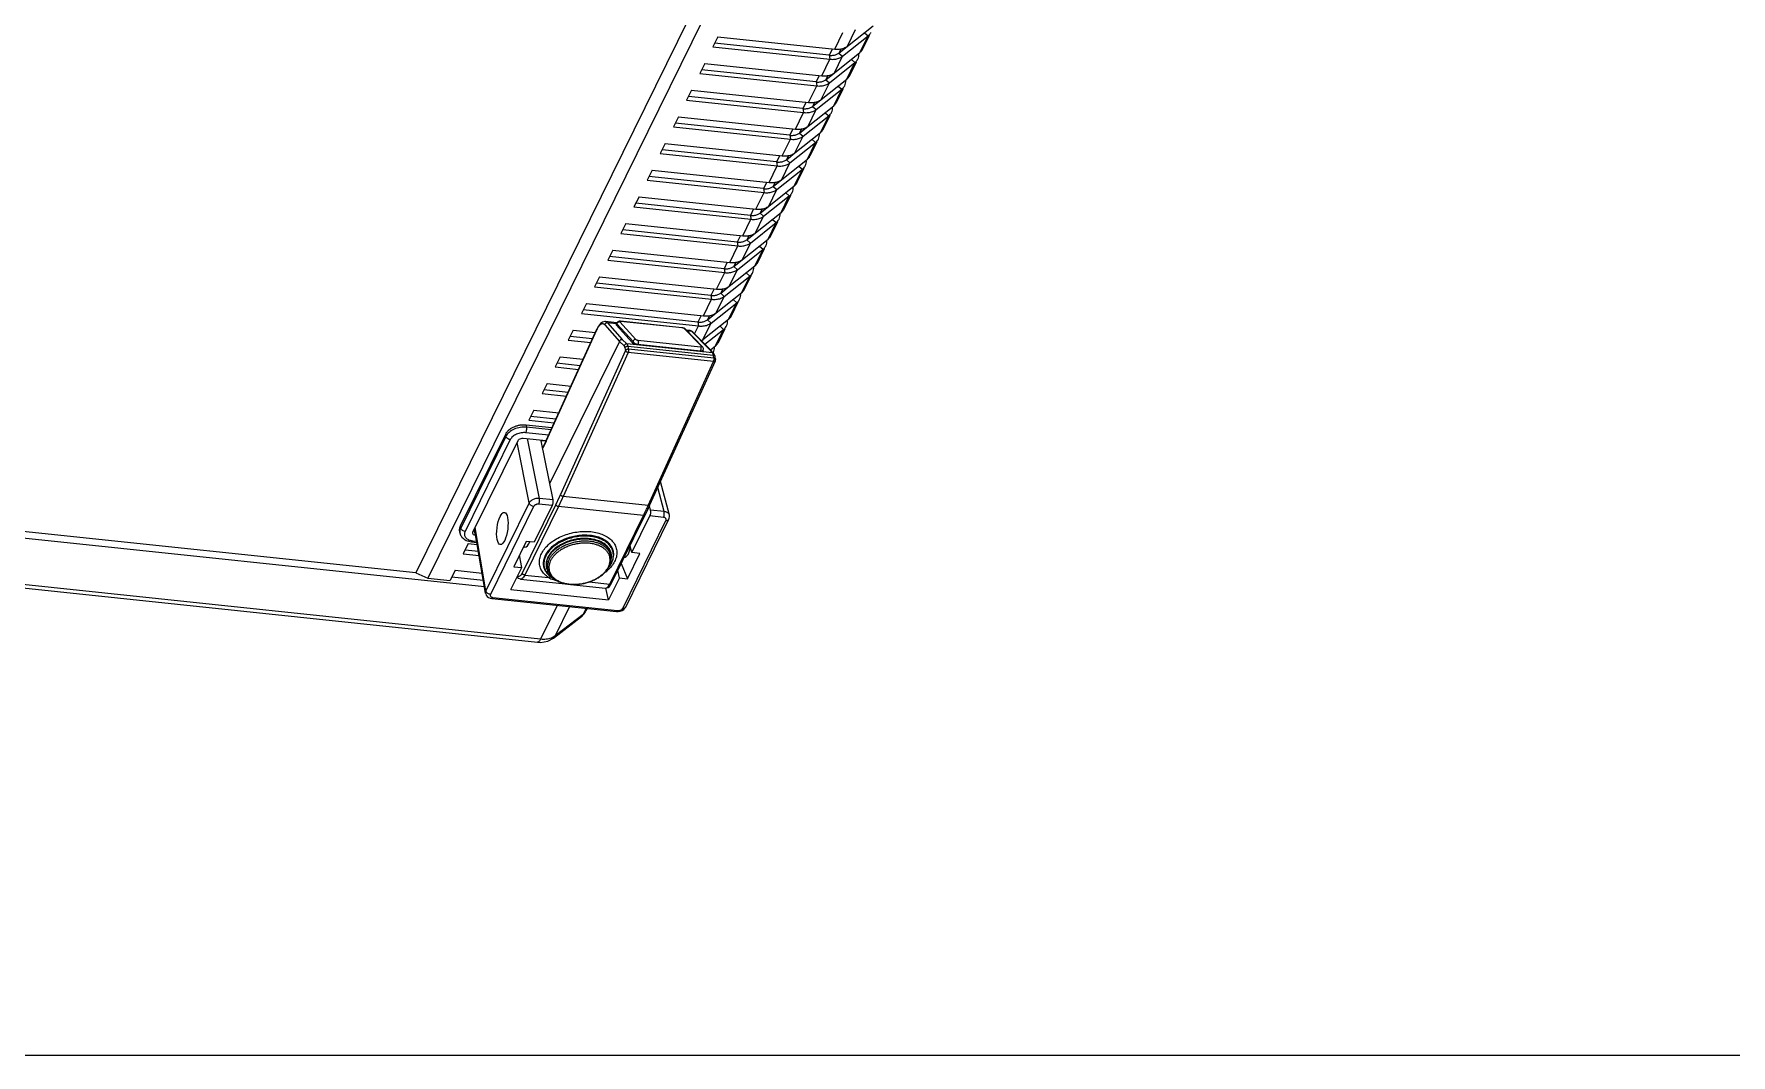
# Model space of a CAD drawing. Header units: millimetres. Extents: x 10368 to 13229, y -13270 to -11269.
# Drawn here: x 12351.3 to 12560.3, y -13205 to -13079.3 of the extents above; entities that cross this region are included whole.
import ezdxf

# ---------------------------------------------------------------- set-up
doc = ezdxf.new("R2010")
doc.units = ezdxf.units.MM

# ---------------------------------------------------------------- blocks, each defined once
blk = doc.blocks.new('u59')
at = {"color": 7, "linetype": 'Continuous'}
for p, q in [((145.248, 886.545), (148.695, 889.203)), ((148.92, 889.479), (145.474, 886.821)), ((146.917, 885.593), (148.695, 889.203)), ((148.433, 885.433), (150.489, 889.609)), ((148.695, 889.203), (148.92, 889.478)), ((149.618, 889.85), (148.92, 889.478)), ((150.514, 889.998), (149.618, 889.85)), ((150.489, 889.609), (404.534, 862.768)), ((150.889, 889.98), (150.514, 889.998)), ((150.888, 889.98), (150.889, 889.98)), ((404.933, 863.138), (150.888, 889.98)), ((156.372, 884.457), (141.011, 886.08)), ((156.505, 884.58), (141.145, 886.203)), ((144.763, 885.821), (144.925, 886.152)), ((145.248, 886.545), (144.886, 885.808)), ((145.142, 886.493), (144.924, 886.149)), ((145.475, 886.821), (145.142, 886.493)), ((145.248, 886.545), (145.474, 886.821)), ((145.474, 886.821), (145.475, 886.821)), ((140.016, 885.648), (134.688, 874.828)), ((140.384, 885.801), (135.056, 874.981)), ((140.785, 882.058), (142.116, 884.761)), ((154.142, 883.49), (142.116, 884.761)), ((142.116, 884.761), (142.461, 883.298)), ((151.349, 873.259), (156.676, 884.08)), ((157.274, 883.934), (158.611, 875.997)), ((87.888, 726.72), (164.379, 882.069)), ((141.762, 882.714), (137.613, 874.287)), ((141.983, 882.806), (137.834, 874.378)), ((139.805, 882.161), (138.265, 879.033)), ((140.785, 882.058), (139.805, 882.161)), ((140.562, 880.277), (139.805, 882.161)), ((140.785, 882.058), (140.997, 881.16)), ((141.875, 882.914), (141.762, 882.714)), ((144.507, 882.539), (141.983, 882.806)), ((146.79, 882.848), (142.504, 883.301)), ((152.976, 882.194), (147.073, 882.818)), ((148.282, 873.275), (152.432, 881.702)), ((149.289, 881.873), (149.227, 881.919)), ((152.432, 881.702), (149.511, 882.01)), ((151.897, 872.826), (157.225, 883.647)), ((154.142, 883.49), (152.811, 880.787)), ((157.225, 883.647), (158.538, 875.849)), ((382.122, 859.38), (157.411, 883.122)), ((161.408, 881.909), (157.547, 882.317)), ((161.015, 881.109), (161.631, 882.36)), ((164.379, 882.069), (161.631, 882.36)), ((165.857, 881.439), (164.379, 882.069)), ((89.589, 726.54), (165.857, 881.439)), ((141.782, 880.253), (141.728, 880.15)), ((141.819, 880.321), (141.766, 880.219)), ((141.782, 880.253), (141.819, 880.321)), ((148.609, 873.027), (152.758, 881.454)), ((149.725, 880.528), (149.603, 881.037)), ((152.251, 877.556), (153.791, 880.683)), ((153.791, 880.683), (152.811, 880.787)), ((152.811, 880.787), (153.08, 879.239)), ((161.015, 881.109), (157.691, 881.46)), ((165.857, 881.439), (381.752, 858.628)), ((139.245, 878.93), (137.027, 874.427)), ((138.265, 879.033), (139.245, 878.93)), ((139.245, 878.93), (139.47, 878.059)), ((141.935, 878.868), (141.84, 879.362)), ((149.054, 873.156), (151.271, 877.659)), ((151.271, 877.659), (152.251, 877.556)), ((152.442, 878.27), (152.595, 878.254)), ((160.014, 879.076), (158.058, 879.282)), ((158.139, 878.799), (159.791, 878.625)), ((159.397, 877.824), (158.284, 877.942)), ((158.986, 877.607), (158.328, 877.677)), ((158.853, 877.484), (158.352, 877.537)), ((159.397, 877.824), (160.014, 879.076)), ((158.826, 876.433), (153.263, 865.135)), ((154.219, 865.034), (159.782, 876.332)), ((154.761, 864.631), (160.324, 875.928)), ((154.83, 864.385), (160.392, 875.683)), ((158.473, 876.815), (158.521, 876.81)), ((158.521, 876.81), (158.663, 876.102)), ((158.849, 876.581), (158.826, 876.433)), ((160.392, 875.683), (160.324, 875.928)), ((160.47, 876.371), (160.401, 876.61)), ((134.633, 874.315), (135.727, 870.186)), ((135.282, 873.891), (136.961, 873.714)), ((135.282, 873.891), (136.065, 870.932)), ((135.36, 874.603), (137.027, 874.427)), ((136.961, 873.714), (137.097, 873.2)), ((137.834, 874.378), (148.282, 873.275)), ((137.028, 873.05), (128.972, 855.323)), ((137.248, 873.14), (129.192, 855.412)), ((137.248, 873.14), (147.699, 872.035)), ((139.708, 854.301), (147.699, 872.035)), ((140.04, 854.064), (148.03, 871.798)), ((148.962, 872.446), (150.642, 872.268)), ((148.962, 872.446), (150.414, 865.177)), ((149.054, 873.156), (150.721, 872.98)), ((150.642, 872.268), (152.111, 864.911)), ((151.897, 872.826), (153.384, 865.381)), ((140.779, 852.944), (149.372, 870.396)), ((149.798, 865.146), (143.565, 851.429)), ((149.807, 865.237), (143.573, 851.518)), ((149.796, 865.142), (150.241, 866.044)), ((152.635, 864.856), (149.799, 865.156)), ((149.807, 865.237), (150.23, 866.096)), ((149.843, 865.237), (150.414, 865.177)), ((151.928, 862.655), (148.816, 862.984)), ((149.087, 863.581), (152.266, 863.245)), ((149.196, 863.82), (152.219, 863.5)), ((149.495, 864.479), (152.304, 864.183)), ((152.266, 863.245), (152.219, 863.5)), ((154.83, 864.385), (154.761, 864.631)), ((151.312, 861.404), (148.245, 861.728)), ((148.61, 862.531), (151.706, 862.204)), ((151.312, 861.404), (151.928, 862.655)), ((147.112, 859.234), (150.089, 858.92)), ((150.311, 859.371), (147.318, 859.687)), ((149.695, 858.12), (150.311, 859.371)), ((149.695, 858.12), (146.747, 858.431)), ((128.949, 855.15), (129.004, 854.814)), ((129.146, 855.009), (139.663, 853.898)), ((129.146, 855.009), (129.201, 854.673)), ((129.192, 855.412), (139.708, 854.301)), ((129.201, 854.673), (139.739, 853.56)), ((148.078, 854.836), (145.249, 855.135)), ((145.614, 855.938), (148.472, 855.636)), ((148.694, 856.087), (145.82, 856.391)), ((148.078, 854.836), (148.694, 856.087)), ((130.499, 852.711), (127.341, 850.206)), ((128.605, 853.058), (127.772, 851.366)), ((128.958, 853.491), (127.957, 851.458)), ((130.258, 853.283), (127.957, 851.458)), ((129.576, 853.981), (128.958, 853.491)), ((129.645, 853.894), (129.156, 854.446)), ((129.322, 854.362), (139.877, 853.246)), ((129.322, 854.362), (129.809, 853.811)), ((130.499, 852.711), (129.498, 850.678)), ((129.645, 853.894), (129.655, 853.883)), ((129.655, 853.883), (131.738, 851.809)), ((129.809, 853.811), (131.889, 851.739)), ((130.541, 854.156), (130.465, 854.02)), ((130.481, 854.004), (130.465, 854.02)), ((130.48, 854.004), (130.563, 854.159)), ((130.676, 852.866), (130.492, 852.72)), ((130.541, 853.62), (132.646, 851.444)), ((130.696, 853.545), (132.801, 851.37)), ((138.562, 853.333), (130.748, 854.158)), ((138.506, 852.787), (130.811, 853.6)), ((130.824, 854.111), (130.844, 854.148)), ((138.519, 853.298), (130.824, 854.111)), ((138.519, 853.298), (138.537, 853.335)), ((140.755, 850.53), (138.761, 852.693)), ((139.102, 852.95), (139.179, 853.111)), ((141.096, 850.786), (139.102, 852.95)), ((141.194, 850.903), (139.197, 853.097)), ((139.739, 853.56), (139.663, 853.898)), ((140.438, 852.688), (139.877, 853.246)), ((140.116, 853.725), (140.04, 854.064)), ((140.779, 852.944), (140.216, 853.505)), ((142.246, 850.645), (140.438, 852.688)), ((142.586, 850.892), (140.777, 852.938)), ((144.116, 852.641), (146.855, 852.352)), ((147.077, 852.803), (144.321, 853.094)), ((146.461, 851.552), (147.077, 852.803)), ((129.498, 850.678), (126.34, 848.174)), ((128.397, 851.058), (127.957, 851.458)), ((129.937, 850.279), (129.498, 850.678)), ((130.743, 849.757), (131.137, 850.557)), ((131.535, 852.01), (131.058, 851.04)), ((145.46, 849.519), (131.058, 851.04)), ((131.137, 850.557), (131.058, 851.04)), ((131.137, 850.557), (145.238, 849.068)), ((131.738, 851.809), (131.914, 851.672)), ((131.889, 851.739), (132.414, 851.683)), ((132.187, 851.582), (132.55, 851.543)), ((133.019, 851.272), (133.087, 851.262)), ((133.058, 851.277), (140.635, 850.477)), ((133.058, 851.277), (133.087, 851.262)), ((133.087, 851.262), (140.664, 850.461)), ((140.635, 850.477), (140.664, 850.461)), ((141.088, 850.641), (142.514, 850.491)), ((141.096, 850.786), (141.164, 850.936)), ((141.098, 850.658), (141.202, 850.888)), ((141.145, 850.761), (142.246, 850.645)), ((146.461, 851.552), (143.751, 851.838)), ((128.881, 849.427), (125.724, 846.922)), ((126.988, 849.774), (126.155, 848.082)), ((127.341, 850.206), (126.34, 848.174)), ((128.881, 849.427), (127.881, 847.394)), ((129.937, 850.279), (128.874, 849.435)), ((130.442, 849.789), (129.441, 847.756)), ((129.678, 849.752), (129.937, 850.279)), ((144.844, 848.267), (130.442, 849.789)), ((144.844, 848.267), (145.46, 849.519)), ((125.371, 846.49), (124.538, 844.798)), ((127.881, 847.394), (124.723, 844.889)), ((125.724, 846.922), (124.723, 844.889)), ((126.78, 847.774), (126.34, 848.174)), ((128.32, 846.994), (127.257, 846.151)), ((128.824, 846.505), (127.824, 844.472)), ((128.32, 846.994), (127.881, 847.394)), ((128.061, 846.468), (128.32, 846.994)), ((143.227, 844.983), (128.824, 846.505)), ((129.126, 846.473), (129.52, 847.273)), ((143.843, 846.235), (129.441, 847.756)), ((129.52, 847.273), (129.441, 847.756)), ((129.52, 847.273), (143.621, 845.783)), ((143.227, 844.983), (143.843, 846.235)), ((126.264, 844.11), (123.106, 841.605)), ((127.264, 846.143), (124.107, 843.638)), ((125.163, 844.49), (124.723, 844.889)), ((127.264, 846.143), (126.264, 844.11)), ((126.703, 843.71), (126.264, 844.11)), ((142.226, 842.95), (127.824, 844.472)), ((127.903, 843.989), (127.824, 844.472)), ((125.647, 842.858), (122.49, 840.354)), ((123.754, 843.206), (122.921, 841.514)), ((124.107, 843.638), (123.106, 841.605)), ((125.647, 842.858), (124.647, 840.826)), ((126.703, 843.71), (125.64, 842.867)), ((127.207, 843.221), (126.207, 841.188)), ((126.444, 843.184), (126.703, 843.71)), ((141.61, 841.699), (127.207, 843.221)), ((127.509, 843.189), (127.903, 843.989)), ((127.903, 843.989), (142.004, 842.499)), ((141.61, 841.699), (142.226, 842.95)), ((122.137, 839.921), (121.304, 838.23)), ((124.647, 840.826), (121.489, 838.321)), ((122.49, 840.354), (121.489, 838.321)), ((123.546, 841.206), (123.106, 841.605)), ((125.086, 840.426), (124.023, 839.583)), ((125.59, 839.937), (124.589, 837.904)), ((125.086, 840.426), (124.647, 840.826)), ((124.827, 839.9), (125.086, 840.426)), ((139.993, 838.415), (125.59, 839.937)), ((125.892, 839.905), (126.286, 840.705)), ((140.609, 839.666), (126.207, 841.188)), ((126.286, 840.705), (126.207, 841.188)), ((126.286, 840.705), (140.387, 839.215)), ((124.03, 839.574), (120.873, 837.07)), ((121.929, 837.922), (121.489, 838.321)), ((124.03, 839.574), (123.029, 837.541)), ((138.992, 836.382), (124.589, 837.904)), ((124.669, 837.421), (124.589, 837.904)), ((139.993, 838.415), (140.609, 839.666)), ((122.413, 836.29), (119.256, 833.786)), ((120.52, 836.637), (119.687, 834.946)), ((123.029, 837.541), (119.872, 835.037)), ((120.873, 837.07), (119.872, 835.037)), ((122.413, 836.29), (121.412, 834.257)), ((123.469, 837.142), (122.406, 836.299)), ((123.973, 836.653), (122.972, 834.62)), ((123.469, 837.142), (123.029, 837.541)), ((123.21, 836.616), (123.469, 837.142)), ((138.376, 835.131), (123.973, 836.653)), ((124.275, 836.621), (124.669, 837.421)), ((124.669, 837.421), (138.77, 835.931)), ((138.376, 835.131), (138.992, 836.382)), ((121.412, 834.257), (118.255, 831.753)), ((119.256, 833.786), (118.255, 831.753)), ((120.312, 834.638), (119.872, 835.037)), ((121.852, 833.858), (120.789, 833.015)), ((121.852, 833.858), (121.412, 834.257)), ((121.593, 833.332), (121.852, 833.858)), ((122.658, 833.337), (123.052, 834.137)), ((137.375, 833.098), (122.972, 834.62)), ((123.052, 834.137), (122.972, 834.62)), ((123.052, 834.137), (137.153, 832.647)), ((120.796, 833.006), (117.639, 830.502)), ((118.903, 833.353), (118.07, 831.661)), ((118.695, 831.354), (118.255, 831.753)), ((120.796, 833.006), (119.795, 830.973)), ((122.356, 833.369), (121.355, 831.336)), ((136.759, 831.847), (122.356, 833.369)), ((136.759, 831.847), (137.375, 833.098)), ((119.179, 829.722), (116.022, 827.218)), ((117.286, 830.069), (116.453, 828.377)), ((119.795, 830.973), (116.638, 828.469)), ((117.639, 830.502), (116.638, 828.469)), ((119.179, 829.722), (118.178, 827.689)), ((120.235, 830.574), (119.172, 829.731)), ((120.739, 830.084), (119.738, 828.052)), ((120.235, 830.574), (119.795, 830.973)), ((119.976, 830.048), (120.235, 830.574)), ((135.142, 828.563), (120.739, 830.084)), ((121.041, 830.053), (121.435, 830.853)), ((135.758, 829.814), (121.355, 831.336)), ((121.435, 830.853), (121.355, 831.336)), ((121.435, 830.853), (135.536, 829.363)), ((135.142, 828.563), (135.758, 829.814)), ((118.178, 827.689), (115.021, 825.185)), ((117.078, 828.069), (116.638, 828.469)), ((118.618, 827.29), (118.178, 827.689)), ((119.424, 826.768), (119.818, 827.569)), ((134.141, 826.53), (119.738, 828.052)), ((119.818, 827.569), (119.738, 828.052)), ((119.818, 827.569), (133.919, 826.079)), ((117.562, 826.438), (114.405, 823.934)), ((115.669, 826.785), (114.836, 825.093)), ((116.022, 827.218), (115.021, 825.185)), ((117.562, 826.438), (116.561, 824.405)), ((118.618, 827.29), (117.555, 826.447)), ((119.122, 826.8), (118.121, 824.768)), ((118.359, 826.764), (118.618, 827.29)), ((133.525, 825.279), (119.122, 826.8)), ((133.525, 825.279), (134.141, 826.53)), ((114.052, 823.501), (113.219, 821.809)), ((116.561, 824.405), (113.404, 821.901)), ((114.405, 823.934), (113.404, 821.901)), ((115.461, 824.785), (115.021, 825.185)), ((117.001, 824.006), (115.938, 823.163)), ((117.505, 823.516), (116.504, 821.483)), ((117.001, 824.006), (116.561, 824.405)), ((116.742, 823.479), (117.001, 824.006)), ((131.908, 821.995), (117.505, 823.516)), ((117.807, 823.484), (118.201, 824.284)), ((132.524, 823.246), (118.121, 824.768)), ((118.201, 824.284), (118.121, 824.768)), ((118.201, 824.284), (132.302, 822.795)), ((131.908, 821.995), (132.524, 823.246)), ((114.944, 821.121), (111.787, 818.617)), ((115.945, 823.154), (112.788, 820.649)), ((113.844, 821.501), (113.404, 821.901)), ((115.945, 823.154), (114.944, 821.121)), ((115.384, 820.722), (114.944, 821.121)), ((130.907, 819.962), (116.504, 821.483)), ((116.584, 821), (116.504, 821.483)), ((114.328, 819.87), (111.171, 817.365)), ((112.435, 820.217), (111.602, 818.525)), ((112.788, 820.649), (111.787, 818.617)), ((114.328, 819.87), (113.327, 817.837)), ((115.384, 820.722), (114.321, 819.878)), ((115.888, 820.232), (114.887, 818.199)), ((115.125, 820.195), (115.384, 820.722)), ((130.291, 818.71), (115.888, 820.232)), ((116.19, 820.2), (116.584, 821)), ((116.584, 821), (130.685, 819.511)), ((130.291, 818.71), (130.907, 819.962)), ((110.818, 816.933), (109.985, 815.241)), ((113.327, 817.837), (110.17, 815.332)), ((111.171, 817.365), (110.17, 815.332)), ((112.227, 818.217), (111.787, 818.617)), ((113.767, 817.437), (112.704, 816.594)), ((114.271, 816.948), (113.27, 814.915)), ((113.767, 817.437), (113.327, 817.837)), ((113.508, 816.911), (113.767, 817.437)), ((128.674, 815.426), (114.271, 816.948)), ((114.573, 816.916), (114.967, 817.716)), ((129.29, 816.678), (114.887, 818.199)), ((114.967, 817.716), (114.887, 818.199)), ((114.967, 817.716), (129.068, 816.226)), ((112.711, 816.586), (109.554, 814.081)), ((110.61, 814.933), (110.17, 815.332)), ((112.711, 816.586), (111.71, 814.553)), ((128.674, 815.426), (129.29, 816.678))]:
    blk.add_line(p, q, dxfattribs=at)
for points in [[(141.145, 886.203), (140.949, 886.208), (140.702, 886.168), (140.468, 886.081), (140.263, 885.951), (140.102, 885.786), (140.016, 885.648)], [(157.274, 883.933), (157.252, 884.026), (157.174, 884.196), (157.051, 884.345), (156.885, 884.464), (156.685, 884.546), (156.505, 884.58)], [(142.505, 883.301), (142.345, 883.292), (142.173, 883.222), (142.018, 883.096), (141.875, 882.914)], [(153.384, 881.95), (153.226, 882.102), (153.021, 882.188), (152.975, 882.195)], [(134.688, 874.827), (134.644, 874.718), (134.612, 874.551), (134.618, 874.386), (134.633, 874.314)], [(137.613, 874.287), (137.425, 873.901), (137.214, 873.455), (137.028, 873.05)], [(129.004, 854.814), (129.037, 854.67), (129.108, 854.512), (129.156, 854.446)], [(130.48, 854.004), (130.464, 853.969), (130.445, 853.894), (130.445, 853.812), (130.467, 853.731), (130.507, 853.66), (130.54, 853.62)], [(131.914, 851.672), (132.149, 851.587), (132.188, 851.582)], [(132.646, 851.444), (132.678, 851.414), (132.742, 851.369)], [(132.742, 851.369), (132.823, 851.329), (132.92, 851.295), (133.019, 851.272)], [(140.664, 850.461), (140.751, 850.457), (140.83, 850.464), (140.911, 850.485), (140.995, 850.531), (141.061, 850.596), (141.098, 850.658)], [(142.511, 850.491), (142.598, 850.488), (142.862, 850.555), (143.116, 850.738), (143.359, 851.045), (143.565, 851.429)]]:
    blk.add_lwpolyline(points, dxfattribs=at)
for centre, radius, start, end in [((145.898, 885.673), 1.084, 144.68004, 153.80039), ((147.454, 879.566), 2.946, 53.00525, 54.68725), ((147.59, 879.747), 2.72, 51.37754, 53.002), ((144.402, 878.91), 2.943, 149.76854, 151.34188), ((144.578, 878.804), 3.148, 144.47919, 149.72545), ((144.766, 878.673), 3.378, 142.88227, 144.52007), ((144.316, 879.496), 2.544, 151.60855, 153.77804), ((148.056, 880.394), 1.677, 22.57008, 22.76431), ((148.049, 880.391), 1.685, 11.54557, 22.56156), ((148.074, 880.396), 1.659, 4.5664, 11.56486), ((143.477, 879.405), 1.715, 181.21297, 183.05207), ((143.527, 879.414), 1.69, 181.76907, 183.16354), ((143.468, 879.675), 1.658, 190.87621, 201.62599), ((143.499, 879.412), 1.661, 183.1609, 192.86755), ((143.524, 879.417), 1.686, 192.83985, 199.04327), ((146.118, 881.552), 3.995, 310.94765, 312.76494), ((146.146, 881.559), 4.04, 312.14111, 312.47392), ((158.652, 875.573), 1.921, 81.09506, 83.98808), ((159.35, 876.307), 1.094, 16.10562, 19.15398), ((177.796, 854.725), 44.534, 153.8113, 155.5745), ((184.018, 855.69), 39.828, 153.79994, 155.77038), ((184.024, 855.6), 39.471, 153.79995, 155.77117), ((149.682, 865.199), 0.128, 335.15063, 339.9491), ((129.245, 855.199), 0.3, 155.56519, 189.28935), ((129.674, 852.533), 1.191, 144.32645, 153.86627), ((130.337, 853.763), 1.243, 153.92535, 170.10246), ((130.299, 853.78), 1.201, 151.70834, 153.85603), ((128.72, 850.479), 1.243, 153.92535, 170.10246), ((132.23, 851.983), 0.404, 255.82654, 263.94664), ((140.411, 852.954), 3.473, 334.20875, 335.57286), ((128.057, 849.249), 1.191, 144.32645, 153.86627), ((126.44, 845.965), 1.191, 144.32645, 153.86627), ((127.103, 847.195), 1.243, 153.92535, 170.10246), ((125.486, 843.91), 1.243, 153.92535, 170.10246), ((124.823, 842.681), 1.191, 144.32645, 153.86627), ((123.206, 839.397), 1.191, 144.32645, 153.86627), ((123.869, 840.626), 1.243, 153.92535, 170.10246), ((122.252, 837.342), 1.243, 153.92535, 170.10246), ((121.589, 836.113), 1.191, 144.32645, 153.86627), ((120.635, 834.058), 1.243, 153.92535, 170.10246), ((119.972, 832.829), 1.191, 144.32645, 153.86627), ((118.355, 829.544), 1.191, 144.32645, 153.86627), ((119.018, 830.774), 1.243, 153.92535, 170.10246), ((117.401, 827.49), 1.243, 153.92535, 170.10246), ((116.738, 826.26), 1.191, 144.32645, 153.86627), ((115.121, 822.976), 1.191, 144.32645, 153.86627), ((115.784, 824.206), 1.243, 153.92535, 170.10246), ((114.167, 820.922), 1.243, 153.92535, 170.10246), ((113.504, 819.692), 1.191, 144.32645, 153.86627), ((111.887, 816.408), 1.191, 144.32645, 153.86627), ((112.55, 817.638), 1.243, 153.92535, 170.10246)]:
    blk.add_arc(centre, radius, start, end, dxfattribs=at)
for centre, major_axis, ratio, start_param, end_param in [((140.304, 877.541), (-0.075, 2.015), 0.4481959, 0.0313923, 1.2161698), ((152.267, 876.277), (0.169, 1.993), 0.3644333, -0.0073231, 0.870179), ((137.12, 874.052), (0.042, 0.498), 0.3644333, 0.7500874, 2.3470637), ((149.122, 872.784), (0.062, 0.496), 0.330706, 0.7642071, 2.3611833), ((130.932, 853.97), (0.5, -0.126), 0.2952977, 8.304514, 9.8746251), ((138.731, 853.146), (0.495, -0.121), 0.3026428, 0.4228542, 1.9929653), ((142.632, 850.845), (-1.848, 2.106), 0.0836735, 0.0346773, 0.060855), ((140.728, 850.953), (0.493, -0.117), 0.296243, -0.4574411, 0.4093402)]:
    blk.add_ellipse(centre, major_axis=major_axis, ratio=ratio, start_param=start_param, end_param=end_param, dxfattribs=at)
blk.add_ellipse((155.2, 875.967), major_axis=(0.25, 1.985), ratio=0.330706, dxfattribs=at)
for points, start_tangent, end_tangent in [([(148.695, 889.203), (149.19, 889.475)], (0.787504, 0.6163095), (0.9373563, 0.3483721)), ([(149.19, 889.475), (149.801, 889.613)], (0.9373563, 0.3483721), (0.9946809, 0.1030045)), ([(149.801, 889.613), (150.489, 889.609)], (0.9946809, 0.1030045), (0.9944518, -0.105193)), ([(150.489, 889.609), (150.687, 889.896), (150.888, 889.98)], (0.4417338, 0.8971462), (0.9953836, -0.0959767)), ([(141.011, 886.08), (140.904, 886.083), (140.793, 886.069), (140.686, 886.039), (140.586, 885.995), (140.5, 885.938), (140.431, 885.873), (140.384, 885.801)], (-0.9944811, 0.1049157), (-0.4419917, -0.8970191)), ([(141.011, 886.08), (141.066, 886.164), (141.124, 886.202), (141.144, 886.202)], (0.4417337, 0.8971462), (0.9907197, -0.1359211)), ([(145.014, 886.3), (145.09, 886.396), (145.248, 886.545)], (0.5777058, 0.8162451), (0.7865603, 0.6175134)), ([(140.384, 885.801), (140.241, 885.797), (140.122, 885.757), (140.037, 885.682), (140.016, 885.648)], (-0.9944646, 0.1050721), (-0.4409289, -0.8975421)), ([(156.372, 884.457), (156.427, 884.541), (156.484, 884.579), (156.505, 884.579)], (0.4417338, 0.8971462), (0.9907192, -0.1359242)), ([(156.676, 884.08), (156.701, 884.154), (156.7, 884.227), (156.675, 884.295), (156.627, 884.355), (156.558, 884.403), (156.471, 884.438), (156.372, 884.457)], (0.4415024, 0.8972601), (-0.9944462, 0.1052465)), ([(156.676, 884.08), (156.827, 884.045), (156.97, 883.976), (157.092, 883.88), (157.18, 883.767), (157.225, 883.647)], (0.9944646, -0.105072), (0.1806703, -0.9835437)), ([(157.225, 883.647), (157.274, 883.793), (157.274, 883.933)], (0.4489275, 0.8935682), (-0.1639206, 0.9864735)), ([(141.983, 882.806), (141.881, 882.8), (141.801, 882.763), (141.762, 882.714)], (-0.9944646, 0.1050721), (-0.4474577, -0.8943051)), ([(142.436, 883.298), (142.286, 883.224), (142.131, 883.057), (141.983, 882.806)], (-0.9857728, -0.1680835), (-0.4417871, -0.8971199)), ([(148.82, 882.172), (148.701, 882.256), (148.315, 882.475), (147.878, 882.648), (147.4, 882.771), (146.891, 882.844), (146.36, 882.865), (145.818, 882.834), (145.275, 882.751), (144.74, 882.62), (144.225, 882.442), (143.738, 882.22), (143.289, 881.958), (142.887, 881.661), (142.538, 881.335), (142.253, 880.986), (142.079, 880.706)], (-0.7993292, 0.6008934), (-0.4753802, -0.8797805)), ([(148.474, 882.336), (148.302, 882.431), (147.887, 882.606), (147.428, 882.735), (146.934, 882.814), (146.415, 882.842), (145.881, 882.818), (145.343, 882.744), (144.813, 882.619), (144.3, 882.448), (143.817, 882.232), (143.371, 881.978), (142.973, 881.69), (142.63, 881.373), (142.35, 881.035), (142.32, 880.992)], (-0.8589615, 0.5120401), (-0.5645518, -0.8253976)), ([(142.504, 883.3), (142.44, 883.298), (142.436, 883.298)], (-0.9937789, 0.1113706), (-0.9857728, -0.1680835)), ([(149.511, 882.01), (148.92, 882.265), (148.459, 882.401)], (-0.8840018, 0.4674836), (-0.9709008, 0.2394822)), ([(149.26, 879.929), (149.399, 880.29), (149.464, 880.651), (149.451, 881.005), (149.362, 881.345), (149.199, 881.664), (148.964, 881.955), (148.663, 882.212), (148.474, 882.336)], (0.4417338, 0.8971462), (-0.8589615, 0.5120401)), ([(149.161, 881.861), (149.028, 881.997), (148.82, 882.172)], (-0.6680933, 0.7440775), (-0.7993292, 0.6008934)), ([(149.157, 881.97), (148.822, 882.177)], (-0.8159645, 0.578102), (-0.8806079, 0.4738456)), ([(149.25, 881.933), (149.155, 881.967)], (-0.9911926, 0.1324282), (-0.8364432, 0.5480536)), ([(149.603, 881.037), (149.483, 881.38), (149.29, 881.702), (149.161, 881.861)], (-0.2331213, 0.9724477), (-0.6680933, 0.7440775)), ([(149.511, 882.01), (149.377, 881.945), (149.25, 881.933)], (-0.8267556, -0.5625613), (-0.9911926, 0.1324282)), ([(149.853, 879.364), (150.042, 879.895), (150.087, 880.422), (149.986, 880.928), (149.743, 881.395), (149.366, 881.807), (149.288, 881.872)], (0.4417338, 0.8971462), (-0.7812293, 0.6242441)), ([(149.923, 879.284), (150.106, 879.785), (150.162, 880.284), (150.09, 880.766), (149.892, 881.218), (149.574, 881.624), (149.289, 881.873)], (0.4417338, 0.8971462), (-0.7986502, 0.6017956)), ([(149.511, 882.01), (150.013, 881.595), (150.376, 881.105), (150.582, 880.561), (150.626, 879.982)], (0.8337302, -0.5521721), (-0.0650486, -0.9978821)), ([(152.432, 881.702), (152.582, 881.953), (152.743, 882.119), (152.906, 882.193), (152.974, 882.194)], (0.4417991, 0.897114), (0.9943457, -0.1061918)), ([(152.432, 881.702), (152.541, 881.674), (152.641, 881.618), (152.717, 881.54), (152.758, 881.454)], (0.9944646, -0.1050721), (0.2402745, -0.970705)), ([(152.758, 881.454), (152.886, 881.667), (153.023, 881.808), (153.163, 881.871), (153.298, 881.851), (153.328, 881.835)], (0.4418628, 0.8970827), (0.853236, -0.5215251)), ([(142.158, 877.092), (141.669, 877.52), (141.324, 878.016), (141.137, 878.565), (141.112, 879.148), (141.252, 879.743), (141.551, 880.332), (141.999, 880.892), (142.581, 881.406), (142.682, 881.48)], (-0.8206695, 0.5714032), (0.8122252, 0.583344)), ([(141.728, 880.15), (141.537, 879.612), (141.492, 879.078), (141.594, 878.566), (141.84, 878.092), (142.223, 877.674), (142.727, 877.326), (143.338, 877.059), (144.033, 876.883), (144.789, 876.803), (145.58, 876.822), (146.38, 876.94), (147.161, 877.153), (147.896, 877.453), (148.561, 877.829), (149.133, 878.271), (149.592, 878.761), (149.923, 879.284)], (-0.4417338, -0.8971462), (0.4417338, 0.8971462)), ([(141.766, 880.219), (141.577, 879.688), (141.533, 879.161), (141.634, 878.655), (141.877, 878.188), (142.254, 877.776), (142.752, 877.432), (143.354, 877.169), (144.04, 876.995), (144.786, 876.916), (145.567, 876.935), (146.357, 877.051), (147.127, 877.261), (147.853, 877.557), (148.509, 877.929), (149.074, 878.364), (149.527, 878.848), (149.853, 879.364)], (-0.4417338, -0.8971462), (0.4417338, 0.8971462)), ([(141.816, 879.848), (141.807, 879.81), (141.762, 879.368)], (-0.2361899, -0.9717069), (0.021217, -0.9997749)), ([(142.034, 880.62), (141.905, 880.302), (141.83, 879.983), (141.809, 879.669), (141.84, 879.362)], (-0.4417338, -0.8971462), (0.1885071, -0.9820718)), ([(142.138, 880.682), (141.998, 880.321), (141.934, 879.96), (141.947, 879.606), (142.035, 879.266), (142.199, 878.947), (142.434, 878.656), (142.735, 878.399), (143.009, 878.226)], (-0.4417338, -0.8971462), (0.8761372, -0.4820619)), ([(141.927, 879.064), (142.047, 878.82), (142.264, 878.524), (142.545, 878.258), (142.886, 878.027), (143.279, 877.836), (143.719, 877.689), (144.196, 877.587), (144.701, 877.534), (145.226, 877.529), (145.759, 877.574), (146.293, 877.667), (146.816, 877.806), (147.318, 877.99), (147.791, 878.213), (148.226, 878.473), (148.614, 878.765), (148.949, 879.082), (149.223, 879.42), (149.433, 879.772)], (0.3682959, -0.9297086), (0.4417338, 0.8971462)), ([(142.32, 880.992), (142.138, 880.682)], (-0.5645518, -0.8253976), (-0.4417338, -0.8971462)), ([(149.004, 879.516), (149.048, 879.576), (149.26, 879.929)], (0.6008957, 0.7993275), (0.4417338, 0.8971462)), ([(149.433, 879.772), (149.573, 880.13), (149.642, 880.49), (149.638, 880.843), (149.603, 881.037)], (0.4417338, 0.8971462), (-0.2330524, 0.9724642)), ([(149.673, 881.072), (149.484, 881.41), (149.437, 881.474)], (-0.3916825, 0.9201005), (-0.6082577, 0.7937396)), ([(149.728, 880.528), (149.696, 880.03), (149.515, 879.51)], (0.0795971, -0.9968271), (-0.4417338, -0.8971462)), ([(149.587, 879.502), (149.764, 879.998), (149.804, 880.269)], (0.4417338, 0.8971462), (0.0746961, 0.9972063)), ([(149.804, 880.269), (149.807, 880.494), (149.712, 880.97), (149.673, 881.072)], (0.0746961, 0.9972063), (-0.3916825, 0.9201005)), ([(150.626, 879.982), (150.505, 879.387)], (-0.0650486, -0.9978821), (-0.3205654, -0.9472264)), ([(141.765, 879.313), (141.859, 878.838), (141.974, 878.579)], (0.0532919, -0.998579), (0.4792436, -0.877682)), ([(148.736, 878.534), (148.168, 878.117), (147.508, 877.767), (146.782, 877.5), (146.018, 877.326), (145.244, 877.25), (144.492, 877.277), (143.789, 877.404), (143.163, 877.627), (142.638, 877.938), (142.234, 878.325), (141.966, 878.772), (141.93, 878.867)], (-0.7552197, -0.6554717), (-0.3262908, 0.9452694)), ([(141.974, 878.579), (142.087, 878.398), (142.441, 878.01), (142.91, 877.686), (143.476, 877.438), (144.122, 877.275), (144.824, 877.2), (145.559, 877.218), (146.301, 877.328), (147.026, 877.526), (147.709, 877.804), (148.326, 878.154), (148.856, 878.564)], (0.4792436, -0.877682), (0.7414915, 0.6709623)), ([(150.505, 879.387), (150.224, 878.797), (149.793, 878.232), (149.226, 877.712), (148.543, 877.255), (147.768, 876.876), (146.927, 876.589), (146.049, 876.404), (145.166, 876.326), (144.306, 876.359), (143.5, 876.502), (142.776, 876.749), (142.158, 877.092)], (-0.3205654, -0.9472264), (-0.8206695, 0.5714032)), ([(143.009, 878.226), (143.096, 878.18), (143.511, 878.005), (143.97, 877.876), (144.464, 877.797), (144.983, 877.769), (145.517, 877.793), (146.055, 877.867), (146.585, 877.992), (147.097, 878.163), (147.581, 878.378), (148.027, 878.633), (148.425, 878.921), (148.768, 879.238), (149.004, 879.516)], (0.8761372, -0.4820619), (0.6008957, 0.7993275)), ([(149.515, 879.51), (149.191, 879.005), (148.831, 878.619)], (-0.4417338, -0.8971462), (-0.7340525, -0.6790927)), ([(148.873, 878.58), (149.282, 879.02), (149.587, 879.502)], (0.7375816, 0.675258), (0.4417338, 0.8971462)), ([(158.853, 877.484), (158.941, 877.596), (158.985, 877.601)], (0.4417338, 0.8971462), (0.9942238, -0.1073269)), ([(159.649, 877.431), (158.986, 877.607)], (-0.9073758, 0.4203202), (-0.9944646, 0.1050721)), ([(158.521, 876.81), (158.733, 876.742), (158.844, 876.603), (158.849, 876.581)], (0.9944646, -0.1050721), (0.1668846, -0.9859764)), ([(159.863, 876.723), (159.714, 877.084), (159.356, 877.352), (158.949, 877.471)], (-0.0892046, 0.9960133), (-0.9878929, 0.1551377)), ([(160.142, 877.074), (159.649, 877.431)], (-0.6647995, 0.7470219), (-0.9073758, 0.4203202)), ([(159.782, 876.332), (159.863, 876.723)], (0.4417338, 0.8971462), (-0.0892046, 0.9960133)), ([(159.782, 876.332), (160.018, 876.261), (160.103, 876.211)], (0.9944646, -0.1050721), (0.8252898, -0.5647095)), ([(160.103, 876.211), (160.215, 876.114)], (0.8252898, -0.5647095), (0.6752655, -0.7375747)), ([(160.384, 876.666), (160.142, 877.074)], (-0.3279732, 0.944687), (-0.6647995, 0.7470219)), ([(160.215, 876.114), (160.324, 875.928)], (0.6752655, -0.7375747), (0.268877, -0.9631745)), ([(160.324, 875.928), (160.431, 876.452), (160.4, 876.61)], (0.4417338, 0.8971462), (-0.2843834, 0.9587106)), ([(160.392, 875.683), (160.485, 875.948), (160.5, 876.211), (160.47, 876.371)], (0.4417338, 0.8971462), (-0.2769078, 0.9608965)), ([(134.633, 874.314), (134.675, 874.211), (134.772, 874.092), (134.91, 873.996), (135.083, 873.928), (135.282, 873.891)], (0.2581316, -0.9661098), (0.9954546, -0.095237)), ([(135.056, 874.981), (134.914, 874.977), (134.794, 874.936), (134.709, 874.862), (134.688, 874.828)], (-0.9944646, 0.105072), (-0.439835, -0.8980786)), ([(135.056, 874.981), (135.032, 874.907), (135.032, 874.833), (135.057, 874.765), (135.105, 874.705), (135.174, 874.657), (135.261, 874.622), (135.36, 874.603)], (-0.4415024, -0.8972601), (0.9944462, -0.1052465)), ([(135.36, 874.603), (135.314, 874.481), (135.28, 874.333), (135.262, 874.175), (135.263, 874.023), (135.282, 873.891)], (-0.4417338, -0.8971462), (0.2263622, -0.9740432)), ([(137.834, 874.378), (137.732, 874.373), (137.652, 874.335), (137.613, 874.287)], (-0.9944646, 0.1050721), (-0.4474586, -0.8943047)), ([(137.248, 873.14), (137.146, 873.135), (137.068, 873.1), (137.028, 873.05)], (-0.9943528, 0.1061252), (-0.4205648, -0.9072625)), ([(147.699, 872.035), (147.808, 872.009), (147.909, 871.954), (147.987, 871.881), (148.03, 871.798)], (0.9945752, -0.1040197), (0.2724269, -0.9621765)), ([(148.282, 873.275), (148.391, 873.247), (148.491, 873.19), (148.568, 873.113), (148.609, 873.027)], (0.9944646, -0.1050721), (0.2402745, -0.970705)), ([(150.721, 872.98), (150.674, 872.858), (150.64, 872.711), (150.623, 872.553), (150.623, 872.4), (150.642, 872.268)], (-0.4417337, -0.8971462), (0.226362, -0.9740432)), ([(150.642, 872.268), (150.858, 872.261), (151.079, 872.287), (151.294, 872.346), (151.493, 872.435), (151.665, 872.548), (151.802, 872.681), (151.897, 872.826)], (0.9933906, -0.1147831), (0.4346081, 0.9006197)), ([(150.721, 872.98), (150.828, 872.977), (150.939, 872.991), (151.047, 873.021), (151.146, 873.065), (151.232, 873.122), (151.301, 873.187), (151.349, 873.259)], (0.9944811, -0.1049157), (0.4419917, 0.8970191)), ([(151.349, 873.259), (151.499, 873.225), (151.642, 873.156), (151.764, 873.06), (151.852, 872.946), (151.897, 872.826)], (0.9944646, -0.1050721), (0.1806704, -0.9835437)), ([(149.802, 865.155), (149.803, 865.157), (149.807, 865.237)], (0.3425568, 0.9394971), (-0.1958158, 0.9806407)), ([(152.304, 864.183), (152.881, 864.201), (153.454, 864.37), (153.925, 864.665), (154.219, 865.034)], (0.9944646, -0.1050721), (0.4417338, 0.8971462)), ([(153.263, 865.135), (153.12, 864.978), (152.89, 864.875), (152.635, 864.856)], (-0.4417338, -0.8971462), (-0.9944646, 0.1050721)), ([(154.219, 865.034), (154.456, 864.963), (154.653, 864.817), (154.761, 864.631)], (0.9944646, -0.1050721), (0.268877, -0.9631745)), ([(152.304, 864.183), (152.235, 863.976), (152.204, 863.728), (152.219, 863.5)], (-0.4417338, -0.8971462), (0.1814856, -0.9833936)), ([(152.219, 863.5), (152.991, 863.525), (153.745, 863.749), (154.367, 864.137), (154.761, 864.631)], (0.9944646, -0.1050721), (0.4417338, 0.8971462)), ([(152.266, 863.245), (152.65, 863.232), (153.045, 863.27), (153.435, 863.36), (153.805, 863.496), (154.142, 863.674), (154.432, 863.887), (154.665, 864.127), (154.83, 864.385)], (0.9944646, -0.1050721), (0.4417338, 0.8971462)), ([(129.146, 855.009), (129.065, 855.029), (129.001, 855.066), (128.96, 855.116), (128.949, 855.15)], (-0.9920644, 0.1257309), (-0.1640024, 0.9864599)), ([(129.192, 855.412), (129.11, 855.411), (129.04, 855.39), (128.99, 855.351), (128.972, 855.323)], (-0.9943528, 0.1061252), (-0.4147364, -0.9099416)), ([(129.201, 854.673), (129.101, 854.701), (129.032, 854.753), (129.004, 854.814)], (-0.9920644, 0.1257307), (-0.1688192, 0.985647)), ([(129.192, 855.412), (129.161, 855.322), (129.142, 855.215), (129.137, 855.106), (129.146, 855.009)], (-0.4122706, -0.9110615), (0.1910556, -0.9815792)), ([(129.201, 854.673), (129.232, 854.542)], (0.1703825, -0.985378), (0.2864921, -0.9580826)), ([(129.232, 854.542), (129.252, 854.482)], (0.2864921, -0.9580826), (0.3655707, -0.9307836)), ([(128.958, 853.491), (128.707, 853.228)], (-0.7834617, -0.6214401), (-0.5825537, -0.8127922)), ([(129.113, 853.976), (129.099, 853.612)], (-0.1725987, -0.9849922), (0.0890789, -0.9960246)), ([(129.322, 854.362), (129.218, 854.396), (129.157, 854.446)], (-0.9937213, 0.1118836), (-0.663319, 0.7483368)), ([(129.252, 854.482), (129.272, 854.437), (129.322, 854.362)], (0.3655707, -0.9307836), (0.6699293, -0.7424249)), ([(129.655, 853.883), (129.707, 853.844), (129.809, 853.811)], (0.7089058, -0.7053032), (0.9944646, -0.1050721)), ([(130.824, 854.111), (130.725, 854.115), (130.636, 854.104), (130.562, 854.079), (130.507, 854.04), (130.48, 854.004)], (-0.9936321, 0.1126731), (-0.4731298, -0.8809927)), ([(130.703, 852.847), (130.499, 852.711)], (-0.8743869, -0.4852294), (-0.7834617, -0.6214401)), ([(130.696, 853.545), (130.626, 853.563), (130.564, 853.599), (130.541, 853.62)], (-0.9947413, 0.1024199), (-0.6952912, 0.7187282)), ([(130.811, 853.6), (130.772, 853.603), (130.738, 853.602), (130.711, 853.597), (130.692, 853.588), (130.684, 853.576), (130.685, 853.562), (130.696, 853.545)], (-0.9944746, 0.1049773), (0.6952121, -0.7188047)), ([(130.811, 853.6), (130.789, 853.635), (130.773, 853.687), (130.764, 853.753), (130.762, 853.827), (130.768, 853.906), (130.781, 853.983), (130.8, 854.053), (130.824, 854.111)], (-0.6867133, 0.7269284), (0.4520096, 0.8920131)), ([(138.506, 852.787), (138.484, 852.822), (138.468, 852.874), (138.459, 852.94), (138.457, 853.014), (138.463, 853.093), (138.476, 853.17), (138.495, 853.24), (138.519, 853.298)], (-0.686713, 0.7269287), (0.4520094, 0.8920132)), ([(138.761, 852.693), (138.741, 852.711), (138.712, 852.728), (138.676, 852.745), (138.636, 852.759), (138.592, 852.772), (138.548, 852.781), (138.506, 852.787)], (-0.6778552, 0.7351955), (-0.9944532, 0.1051796)), ([(139.102, 852.95), (139.064, 853.019), (139.004, 853.087), (138.925, 853.15), (138.832, 853.205), (138.73, 853.249), (138.624, 853.28), (138.519, 853.298)], (-0.3564281, 0.9343227), (-0.9952375, 0.0974794)), ([(138.761, 852.693), (138.836, 852.695), (138.91, 852.717), (138.978, 852.756), (139.035, 852.811), (139.078, 852.877), (139.102, 852.95)], (0.9941827, -0.107707), (0.1925966, 0.981278)), ([(139.663, 853.898), (139.653, 853.995), (139.658, 854.104), (139.677, 854.211), (139.708, 854.301)], (-0.1910556, 0.9815792), (0.4122706, 0.9110615)), ([(139.663, 853.898), (139.752, 853.9), (139.844, 853.92), (139.928, 853.957), (139.995, 854.006), (140.04, 854.064)], (0.9964573, -0.0841002), (0.4635068, 0.8860934)), ([(139.708, 854.301), (139.794, 854.282), (139.879, 854.245), (139.952, 854.193), (140.008, 854.13), (140.04, 854.064)], (0.9945752, -0.1040197), (0.2724269, -0.9621765)), ([(139.739, 853.56), (139.853, 853.565), (139.965, 853.598), (140.057, 853.655), (140.116, 853.725)], (0.9964573, -0.0841002), (0.4635068, 0.8860934)), ([(139.877, 853.246), (139.822, 853.322), (139.776, 853.428), (139.739, 853.56)], (-0.7020698, 0.7121081), (-0.2114849, 0.9773813)), ([(139.877, 853.246), (139.989, 853.258), (140.093, 853.311), (140.172, 853.398), (140.216, 853.505)], (0.9951721, -0.0981448), (0.1946848, 0.9808659)), ([(140.216, 853.505), (140.176, 853.558), (140.142, 853.633), (140.116, 853.725)], (-0.7082364, 0.7059753), (-0.2201527, 0.9754654)), ([(140.777, 852.938), (140.732, 852.833), (140.652, 852.749), (140.549, 852.698), (140.438, 852.688)], (-0.2193662, -0.9756426), (-0.9944646, 0.1050721)), ([(127.496, 850.692), (127.482, 850.328)], (-0.1725987, -0.9849922), (0.0890789, -0.9960246)), ([(127.957, 851.458), (127.653, 851.115), (127.604, 851.025)], (-0.7834617, -0.6214401), (-0.4406579, -0.8976751)), ([(131.058, 851.04), (130.461, 851.042), (129.929, 850.919), (129.498, 850.678)], (-0.9944646, 0.1050721), (-0.7834617, -0.6214401)), ([(131.137, 850.557), (130.678, 850.559), (130.269, 850.464), (129.937, 850.279)], (-0.9944646, 0.1050721), (-0.7834617, -0.6214401)), ([(131.889, 851.739), (131.788, 851.77), (131.738, 851.809)], (-0.9951721, 0.0981448), (-0.7102825, 0.7039168)), ([(131.889, 851.739), (132.005, 851.646), (132.076, 851.61)], (0.706424, -0.7077889), (0.9270435, -0.3749537)), ([(132.076, 851.61), (132.111, 851.597), (132.131, 851.592)], (0.9270435, -0.3749537), (0.9696444, -0.2445192)), ([(132.801, 851.37), (132.73, 851.387), (132.669, 851.423), (132.646, 851.444)], (-0.9947412, 0.10242), (-0.6966595, 0.7174019)), ([(132.801, 851.37), (132.822, 851.353), (132.851, 851.336), (132.887, 851.32), (132.928, 851.305), (132.972, 851.293), (133.016, 851.283), (133.058, 851.277)], (0.6954999, -0.7185262), (0.9944538, -0.1051739)), ([(140.635, 850.477), (140.675, 850.474)], (0.9944741, -0.104982), (0.9997903, -0.0204762)), ([(140.675, 850.474), (140.709, 850.475), (140.736, 850.48), (140.755, 850.488), (140.765, 850.5), (140.765, 850.514), (140.755, 850.53)], (0.9997903, -0.0204762), (-0.677543, 0.7354831)), ([(140.755, 850.53), (140.83, 850.532), (140.904, 850.553), (140.972, 850.592), (141.03, 850.647), (141.072, 850.713), (141.096, 850.786)], (0.9941827, -0.1077071), (0.1925964, 0.9812781)), ([(141.098, 850.658), (141.1, 850.662), (141.11, 850.722), (141.096, 850.786)], (0.4138199, 0.9103587), (-0.3703263, 0.9289017)), ([(142.246, 850.645), (142.357, 850.654), (142.461, 850.704), (142.541, 850.787), (142.586, 850.892)], (0.9937213, -0.1118836), (0.2194691, 0.9756194)), ([(142.511, 850.491), (142.445, 850.505), (142.349, 850.553), (142.246, 850.645)], (-0.9935456, 0.1134338), (-0.6651052, 0.7467496)), ([(143.537, 851.443), (143.47, 851.311), (143.377, 851.155), (143.289, 851.032), (143.201, 850.932), (143.111, 850.851), (143.02, 850.794), (142.932, 850.761), (142.847, 850.752), (142.764, 850.767), (142.679, 850.809), (142.586, 850.892)], (-0.4353013, -0.9002848), (-0.6626137, 0.7489613)), ([(143.565, 851.429), (143.569, 851.44), (143.573, 851.518)], (0.4190139, 0.9079798), (-0.2115676, 0.9773634)), ([(127.341, 850.206), (127.09, 849.944)], (-0.7834617, -0.6214401), (-0.5825537, -0.8127922)), ([(129.845, 849.791), (129.313, 849.668), (128.881, 849.427)], (-0.9942747, -0.1068541), (-0.7834617, -0.6214401)), ([(130.442, 849.789), (129.845, 849.791)], (-0.9944646, 0.1050721), (-0.9942747, -0.1068541)), ([(125.724, 846.922), (125.473, 846.66)], (-0.7834617, -0.6214401), (-0.5825537, -0.8127922)), ([(125.879, 847.408), (125.865, 847.044)], (-0.1725987, -0.9849922), (0.0890789, -0.9960246)), ([(126.34, 848.174), (126.036, 847.831), (125.987, 847.741)], (-0.7834617, -0.6214401), (-0.4406579, -0.8976751)), ([(128.228, 846.507), (127.696, 846.383), (127.264, 846.143)], (-0.9942747, -0.1068541), (-0.7834617, -0.6214401)), ([(129.441, 847.756), (128.844, 847.758), (128.312, 847.635), (127.881, 847.394)], (-0.9944646, 0.1050721), (-0.7834617, -0.6214401)), ([(128.824, 846.505), (128.228, 846.507)], (-0.9944646, 0.1050721), (-0.9942747, -0.1068541)), ([(129.52, 847.273), (129.061, 847.275), (128.652, 847.18), (128.32, 846.994)], (-0.9944646, 0.1050721), (-0.7834617, -0.6214401)), ([(124.262, 844.124), (124.248, 843.76)], (-0.1725987, -0.9849922), (0.0890789, -0.9960246)), ([(124.723, 844.889), (124.419, 844.547), (124.37, 844.457)], (-0.7834617, -0.6214401), (-0.4406579, -0.8976751)), ([(127.824, 844.472), (127.227, 844.474), (126.695, 844.351), (126.264, 844.11)], (-0.9944646, 0.1050721), (-0.7834617, -0.6214401)), ([(124.107, 843.638), (123.856, 843.375)], (-0.7834617, -0.6214401), (-0.5825537, -0.8127922)), ([(126.611, 843.223), (126.079, 843.099), (125.647, 842.858)], (-0.9942747, -0.1068541), (-0.7834617, -0.6214401)), ([(127.207, 843.221), (126.611, 843.223)], (-0.9944646, 0.1050721), (-0.9942747, -0.1068541)), ([(127.903, 843.989), (127.444, 843.991), (127.035, 843.896), (126.703, 843.71)], (-0.9944646, 0.1050721), (-0.7834617, -0.6214401)), ([(122.49, 840.354), (122.239, 840.091)], (-0.7834617, -0.6214401), (-0.5825537, -0.8127922)), ([(122.645, 840.84), (122.631, 840.476)], (-0.1725987, -0.9849922), (0.0890789, -0.9960246)), ([(123.106, 841.605), (122.802, 841.263), (122.753, 841.173)], (-0.7834617, -0.6214401), (-0.4406579, -0.8976751)), ([(124.994, 839.939), (124.462, 839.815), (124.03, 839.574)], (-0.9942747, -0.1068541), (-0.7834617, -0.6214401)), ([(126.207, 841.188), (125.61, 841.19), (125.078, 841.066), (124.647, 840.826)], (-0.9944646, 0.1050721), (-0.7834617, -0.6214401)), ([(125.59, 839.937), (124.994, 839.939)], (-0.9944646, 0.1050721), (-0.9942747, -0.1068541)), ([(126.286, 840.705), (125.827, 840.706), (125.418, 840.611), (125.086, 840.426)], (-0.9944646, 0.1050721), (-0.7834617, -0.6214401)), ([(121.489, 838.321), (121.185, 837.978), (121.136, 837.888)], (-0.7834617, -0.6214401), (-0.4406579, -0.8976751)), ([(124.589, 837.904), (123.993, 837.906), (123.461, 837.782), (123.029, 837.541)], (-0.9944646, 0.1050721), (-0.7834617, -0.6214401)), ([(120.873, 837.07), (120.622, 836.807)], (-0.7834617, -0.6214401), (-0.5825537, -0.8127922)), ([(121.028, 837.556), (121.014, 837.192)], (-0.1725987, -0.9849922), (0.0890789, -0.9960246)), ([(123.377, 836.655), (122.845, 836.531), (122.413, 836.29)], (-0.9942747, -0.1068541), (-0.7834617, -0.6214401)), ([(123.973, 836.653), (123.377, 836.655)], (-0.9944646, 0.1050721), (-0.9942747, -0.1068541)), ([(124.669, 837.421), (124.21, 837.422), (123.801, 837.327), (123.469, 837.142)], (-0.9944646, 0.1050721), (-0.7834617, -0.6214401)), ([(119.256, 833.786), (119.005, 833.523)], (-0.7834617, -0.6214401), (-0.5825537, -0.8127922)), ([(119.411, 834.272), (119.397, 833.908)], (-0.1725987, -0.9849922), (0.0890789, -0.9960246)), ([(119.872, 835.037), (119.568, 834.694), (119.519, 834.604)], (-0.7834617, -0.6214401), (-0.4406579, -0.8976751)), ([(122.972, 834.62), (122.376, 834.622), (121.844, 834.498), (121.412, 834.257)], (-0.9944646, 0.1050721), (-0.7834617, -0.6214401)), ([(123.052, 834.137), (122.593, 834.138), (122.184, 834.043), (121.852, 833.858)], (-0.9944646, 0.1050721), (-0.7834617, -0.6214401)), ([(118.255, 831.753), (117.951, 831.41), (117.902, 831.32)], (-0.7834617, -0.6214401), (-0.4406579, -0.8976751)), ([(121.759, 833.37), (121.228, 833.247), (120.796, 833.006)], (-0.9942747, -0.1068541), (-0.7834617, -0.6214401)), ([(122.356, 833.369), (121.759, 833.37)], (-0.9944646, 0.1050721), (-0.9942747, -0.1068541)), ([(117.639, 830.502), (117.388, 830.239)], (-0.7834617, -0.6214401), (-0.5825537, -0.8127922)), ([(117.794, 830.988), (117.78, 830.623)], (-0.1725987, -0.9849922), (0.0890789, -0.9960246)), ([(120.142, 830.086), (119.611, 829.963), (119.179, 829.722)], (-0.9942747, -0.1068541), (-0.7834617, -0.6214401)), ([(121.355, 831.336), (120.759, 831.338), (120.227, 831.214), (119.795, 830.973)], (-0.9944646, 0.1050721), (-0.7834617, -0.6214401)), ([(120.739, 830.084), (120.142, 830.086)], (-0.9944646, 0.1050721), (-0.9942747, -0.1068541)), ([(121.435, 830.853), (120.976, 830.854), (120.567, 830.759), (120.235, 830.574)], (-0.9944646, 0.1050721), (-0.7834617, -0.6214401)), ([(116.177, 827.704), (116.163, 827.339)], (-0.1725987, -0.9849922), (0.0890789, -0.9960246)), ([(116.638, 828.469), (116.334, 828.126), (116.285, 828.036)], (-0.7834617, -0.6214401), (-0.4406579, -0.8976751)), ([(119.738, 828.052), (119.142, 828.053), (118.61, 827.93), (118.178, 827.689)], (-0.9944646, 0.1050721), (-0.7834617, -0.6214401)), ([(119.818, 827.569), (119.359, 827.57), (118.95, 827.475), (118.618, 827.29)], (-0.9944646, 0.1050721), (-0.7834617, -0.6214401)), ([(116.022, 827.218), (115.771, 826.955)], (-0.7834617, -0.6214401), (-0.5825537, -0.8127922)), ([(118.525, 826.802), (117.994, 826.679), (117.562, 826.438)], (-0.9942747, -0.1068541), (-0.7834617, -0.6214401)), ([(119.122, 826.8), (118.525, 826.802)], (-0.9944646, 0.1050721), (-0.9942747, -0.1068541)), ([(114.405, 823.934), (114.154, 823.671)], (-0.7834617, -0.6214401), (-0.5825537, -0.8127922)), ([(114.56, 824.419), (114.546, 824.055)], (-0.1725987, -0.9849922), (0.0890789, -0.9960246)), ([(115.021, 825.185), (114.717, 824.842), (114.668, 824.752)], (-0.7834617, -0.6214401), (-0.4406579, -0.8976751)), ([(116.908, 823.518), (116.377, 823.395), (115.945, 823.154)], (-0.9942747, -0.1068541), (-0.7834617, -0.6214401)), ([(118.121, 824.768), (117.525, 824.769), (116.993, 824.646), (116.561, 824.405)], (-0.9944646, 0.1050721), (-0.7834617, -0.6214401)), ([(117.505, 823.516), (116.908, 823.518)], (-0.9944646, 0.1050721), (-0.9942747, -0.1068541)), ([(118.201, 824.284), (117.742, 824.286), (117.333, 824.191), (117.001, 824.006)], (-0.9944646, 0.1050721), (-0.7834617, -0.6214401)), ([(112.943, 821.135), (112.929, 820.771)], (-0.1725987, -0.9849922), (0.0890789, -0.9960246)), ([(113.404, 821.901), (113.1, 821.558), (113.051, 821.468)], (-0.7834617, -0.6214401), (-0.4406579, -0.8976751)), ([(116.504, 821.483), (115.907, 821.485), (115.376, 821.362), (114.944, 821.121)], (-0.9944646, 0.1050721), (-0.7834617, -0.6214401)), ([(112.788, 820.649), (112.537, 820.387)], (-0.7834617, -0.6214401), (-0.5825537, -0.8127922)), ([(115.291, 820.234), (114.76, 820.111), (114.328, 819.87)], (-0.9942747, -0.1068541), (-0.7834617, -0.6214401)), ([(115.888, 820.232), (115.291, 820.234)], (-0.9944646, 0.1050721), (-0.9942747, -0.1068541)), ([(116.584, 821), (116.125, 821.002), (115.716, 820.907), (115.384, 820.722)], (-0.9944646, 0.1050721), (-0.7834617, -0.6214401)), ([(111.171, 817.365), (110.92, 817.103)], (-0.7834617, -0.6214401), (-0.5825537, -0.8127922)), ([(111.326, 817.851), (111.312, 817.487)], (-0.1725987, -0.9849922), (0.0890789, -0.9960246)), ([(111.787, 818.617), (111.483, 818.274), (111.434, 818.184)], (-0.7834617, -0.6214401), (-0.4406579, -0.8976751)), ([(113.674, 816.95), (113.143, 816.826), (112.711, 816.586)], (-0.9942747, -0.1068541), (-0.7834617, -0.6214401)), ([(114.887, 818.199), (114.29, 818.201), (113.759, 818.078), (113.327, 817.837)], (-0.9944646, 0.1050721), (-0.7834617, -0.6214401)), ([(114.271, 816.948), (113.674, 816.95)], (-0.9944646, 0.1050721), (-0.9942747, -0.1068541)), ([(114.967, 817.716), (114.508, 817.718), (114.099, 817.623), (113.767, 817.437)], (-0.9944646, 0.1050721), (-0.7834617, -0.6214401)), ([(110.17, 815.332), (109.866, 814.99), (109.817, 814.9)], (-0.7834617, -0.6214401), (-0.4406579, -0.8976751))]:
    blk.add_spline(points, degree=3, dxfattribs=dict(at, start_tangent=start_tangent, end_tangent=end_tangent))
at = {"layer": 'Defpoints', "color": 2}
blk.add_lwpolyline([(0, 0), (665.275, 0), (665.275, 940.793), (0, 940.793)], close=True, dxfattribs=at)

msp = doc.modelspace()

# ---------------------------------------------------------------- block references
at = {"rotation": 180}
msp.add_blockref('u59', (12564.2, -12264.16), dxfattribs=at)

doc.saveas('drawing.dxf')
